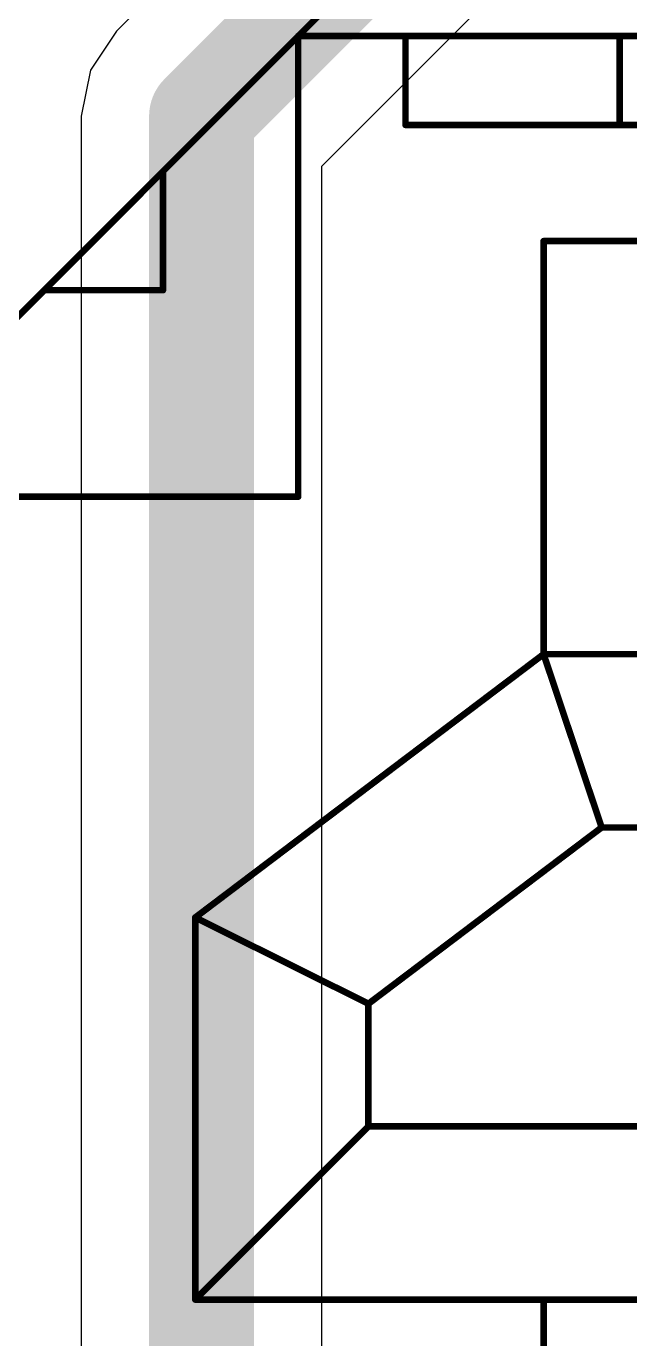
# Model space of a CAD drawing. Header units: inches. Extents: x -11 to 5433, y -4 to 5447.
# Drawn here: x 3.597 to 4.767, y 28.544 to 31.086 of the extents above; entities that cross this region are included whole.
import ezdxf

# ---------------------------------------------------------------- set-up
doc = ezdxf.new("R2010")
doc.units = ezdxf.units.IN
doc.layers.add('Bottom Layer', color=5, linetype='Continuous')
doc.layers.add('Mechanical 4', color=56, linetype='Continuous')

msp = doc.modelspace()

# ---------------------------------------------------------------- linework, layer by layer
at = {"layer": 'Bottom Layer'}
for p, q in [((4.9406, 32.245), (3.7722, 31.0766)), ((4.1701, 30.8153), (5.2019, 31.8471)), ((3.7722, 31.0766), (3.7217, 31.001)), ((3.7217, 31.001), (3.7039, 30.9118)), ((3.7039, 30.9118), (3.7039, 27.4313)), ((4.1701, 27.3347), (4.1701, 30.8153))]:
    msp.add_line(p, q, dxfattribs=at)
for points in [[(3.937, 30.9118, 0.2032, 0.2032, 0), (5.1054, 32.0802, 0.2032, 0.2032, 0)], [(3.937, 27.3347, 0.2032, 0.2032, 0), (3.937, 30.9118, 0.2032, 0.2032, 0)]]:
    msp.add_lwpolyline(points, format="xyseb", dxfattribs=at)
msp.add_lwpolyline([(3.8862, 30.9118, 0.1016, 0.1016, 1), (3.9878, 30.9118, 0.1016, 0.1016, 1)], format="xyseb", close=True, dxfattribs=at)
msp.add_lwpolyline([(3.8862, 30.9118, 0.1016, 0.1016, 1), (3.9878, 30.9118, 0.1016, 0.1016, 1)], format="xyseb", close=True, dxfattribs=at)
at = {"layer": 'Mechanical 4'}
for points in [[(3.8624, 30.805, 0.0127, 0.0127, 0), (4.3524, 31.2949, 0.0127, 0.0127, 0)], [(4.1244, 31.067, 0.0127, 0.0127, 0), (5.3244, 31.067, 0.0127, 0.0127, 0)], [(4.1244, 30.175, 0.0127, 0.0127, 0), (4.1244, 31.067, 0.0127, 0.0127, 0)], [(4.3324, 30.8949, 0.0127, 0.0127, 0), (4.3324, 31.067, 0.0127, 0.0127, 0)], [(4.7474, 30.8949, 0.0127, 0.0127, 0), (4.7474, 31.067, 0.0127, 0.0127, 0)], [(4.3324, 30.8949, 0.0127, 0.0127, 0), (5.1624, 30.8949, 0.0127, 0.0127, 0)], [(3.3624, 30.305, 0.0127, 0.0127, 0), (3.8624, 30.805, 0.0127, 0.0127, 0)], [(3.8624, 30.5749, 0.0127, 0.0127, 0), (3.8624, 30.805, 0.0127, 0.0127, 0)], [(4.5999, 30.6699, 0.0127, 0.0127, 0), (5.8812, 30.6699, 0.0127, 0.0127, 0)], [(4.5999, 29.8699, 0.0127, 0.0127, 0), (4.5999, 30.6699, 0.0127, 0.0127, 0)], [(3.6324, 30.5749, 0.0127, 0.0127, 0), (3.8624, 30.5749, 0.0127, 0.0127, 0)], [(3.3624, 30.175, 0.0127, 0.0127, 0), (4.1244, 30.175, 0.0127, 0.0127, 0)], [(3.9249, 29.3599, 0.0127, 0.0127, 0), (4.5999, 29.8699, 0.0127, 0.0127, 0)], [(4.5999, 29.8699, 0.0127, 0.0127, 0), (5.4899, 29.8699, 0.0127, 0.0127, 0)], [(4.5999, 29.8699, 0.0127, 0.0127, 0), (4.7124, 29.5343, 0.0127, 0.0127, 0)], [(4.2605, 29.1929, 0.0127, 0.0127, 0), (4.7124, 29.5343, 0.0127, 0.0127, 0)], [(4.7124, 29.5343, 0.0127, 0.0127, 0), (5.1793, 29.5343, 0.0127, 0.0127, 0)], [(3.9249, 29.3599, 0.0127, 0.0127, 0), (4.2605, 29.1929, 0.0127, 0.0127, 0)], [(3.9249, 28.6199, 0.0127, 0.0127, 0), (3.9249, 29.3599, 0.0127, 0.0127, 0)], [(4.2605, 28.9556, 0.0127, 0.0127, 0), (4.2605, 29.1929, 0.0127, 0.0127, 0)], [(3.9249, 28.6199, 0.0127, 0.0127, 0), (4.2605, 28.9556, 0.0127, 0.0127, 0)], [(4.2605, 28.9556, 0.0127, 0.0127, 0), (5.1793, 28.9556, 0.0127, 0.0127, 0)], [(3.9249, 28.6199, 0.0127, 0.0127, 0), (5.4899, 28.6199, 0.0127, 0.0127, 0)], [(4.5999, 26.9199, 0.0127, 0.0127, 0), (4.5999, 28.6199, 0.0127, 0.0127, 0)]]:
    msp.add_lwpolyline(points, format="xyseb", dxfattribs=at)
for points in [[(4.1212, 31.067, 0.00635, 0.00635, 1), (4.1276, 31.067, 0.00635, 0.00635, 1)], [(4.1212, 31.067, 0.00635, 0.00635, 1), (4.1276, 31.067, 0.00635, 0.00635, 1)], [(4.3292, 31.067, 0.00635, 0.00635, 1), (4.3356, 31.067, 0.00635, 0.00635, 1)], [(4.7442, 31.067, 0.00635, 0.00635, 1), (4.7506, 31.067, 0.00635, 0.00635, 1)], [(4.3292, 30.8949, 0.00635, 0.00635, 1), (4.3356, 30.8949, 0.00635, 0.00635, 1)], [(4.3292, 30.8949, 0.00635, 0.00635, 1), (4.3356, 30.8949, 0.00635, 0.00635, 1)], [(4.7442, 30.8949, 0.00635, 0.00635, 1), (4.7506, 30.8949, 0.00635, 0.00635, 1)], [(3.8592, 30.805, 0.00635, 0.00635, 1), (3.8656, 30.805, 0.00635, 0.00635, 1)], [(3.8592, 30.805, 0.00635, 0.00635, 1), (3.8656, 30.805, 0.00635, 0.00635, 1)], [(3.8592, 30.805, 0.00635, 0.00635, 1), (3.8656, 30.805, 0.00635, 0.00635, 1)], [(4.5967, 30.6699, 0.00635, 0.00635, 1), (4.6031, 30.6699, 0.00635, 0.00635, 1)], [(4.5967, 30.6699, 0.00635, 0.00635, 1), (4.6031, 30.6699, 0.00635, 0.00635, 1)], [(3.6292, 30.5749, 0.00635, 0.00635, 1), (3.6355, 30.5749, 0.00635, 0.00635, 1)], [(3.8592, 30.5749, 0.00635, 0.00635, 1), (3.8656, 30.5749, 0.00635, 0.00635, 1)], [(3.8592, 30.5749, 0.00635, 0.00635, 1), (3.8656, 30.5749, 0.00635, 0.00635, 1)], [(4.1212, 30.175, 0.00635, 0.00635, 1), (4.1276, 30.175, 0.00635, 0.00635, 1)], [(4.1212, 30.175, 0.00635, 0.00635, 1), (4.1276, 30.175, 0.00635, 0.00635, 1)], [(4.5967, 29.8699, 0.00635, 0.00635, 1), (4.6031, 29.8699, 0.00635, 0.00635, 1)], [(4.5967, 29.8699, 0.00635, 0.00635, 1), (4.6031, 29.8699, 0.00635, 0.00635, 1)], [(4.5967, 29.8699, 0.00635, 0.00635, 1), (4.6031, 29.8699, 0.00635, 0.00635, 1)], [(4.5967, 29.8699, 0.00635, 0.00635, 1), (4.6031, 29.8699, 0.00635, 0.00635, 1)], [(4.7093, 29.5343, 0.00635, 0.00635, 1), (4.7156, 29.5343, 0.00635, 0.00635, 1)], [(4.7093, 29.5343, 0.00635, 0.00635, 1), (4.7156, 29.5343, 0.00635, 0.00635, 1)], [(4.7093, 29.5343, 0.00635, 0.00635, 1), (4.7156, 29.5343, 0.00635, 0.00635, 1)], [(3.9217, 29.3599, 0.00635, 0.00635, 1), (3.9281, 29.3599, 0.00635, 0.00635, 1)], [(3.9217, 29.3599, 0.00635, 0.00635, 1), (3.9281, 29.3599, 0.00635, 0.00635, 1)], [(3.9217, 29.3599, 0.00635, 0.00635, 1), (3.9281, 29.3599, 0.00635, 0.00635, 1)], [(4.2574, 29.1929, 0.00635, 0.00635, 1), (4.2637, 29.1929, 0.00635, 0.00635, 1)], [(4.2574, 29.1929, 0.00635, 0.00635, 1), (4.2637, 29.1929, 0.00635, 0.00635, 1)], [(4.2574, 29.1929, 0.00635, 0.00635, 1), (4.2637, 29.1929, 0.00635, 0.00635, 1)], [(4.2574, 28.9556, 0.00635, 0.00635, 1), (4.2637, 28.9556, 0.00635, 0.00635, 1)], [(4.2574, 28.9556, 0.00635, 0.00635, 1), (4.2637, 28.9556, 0.00635, 0.00635, 1)], [(4.2574, 28.9556, 0.00635, 0.00635, 1), (4.2637, 28.9556, 0.00635, 0.00635, 1)], [(3.9217, 28.6199, 0.00635, 0.00635, 1), (3.9281, 28.6199, 0.00635, 0.00635, 1)], [(3.9217, 28.6199, 0.00635, 0.00635, 1), (3.9281, 28.6199, 0.00635, 0.00635, 1)], [(3.9217, 28.6199, 0.00635, 0.00635, 1), (3.9281, 28.6199, 0.00635, 0.00635, 1)], [(4.5967, 28.6199, 0.00635, 0.00635, 1), (4.6031, 28.6199, 0.00635, 0.00635, 1)]]:
    msp.add_lwpolyline(points, format="xyseb", close=True, dxfattribs=at)

doc.saveas('drawing.dxf')
